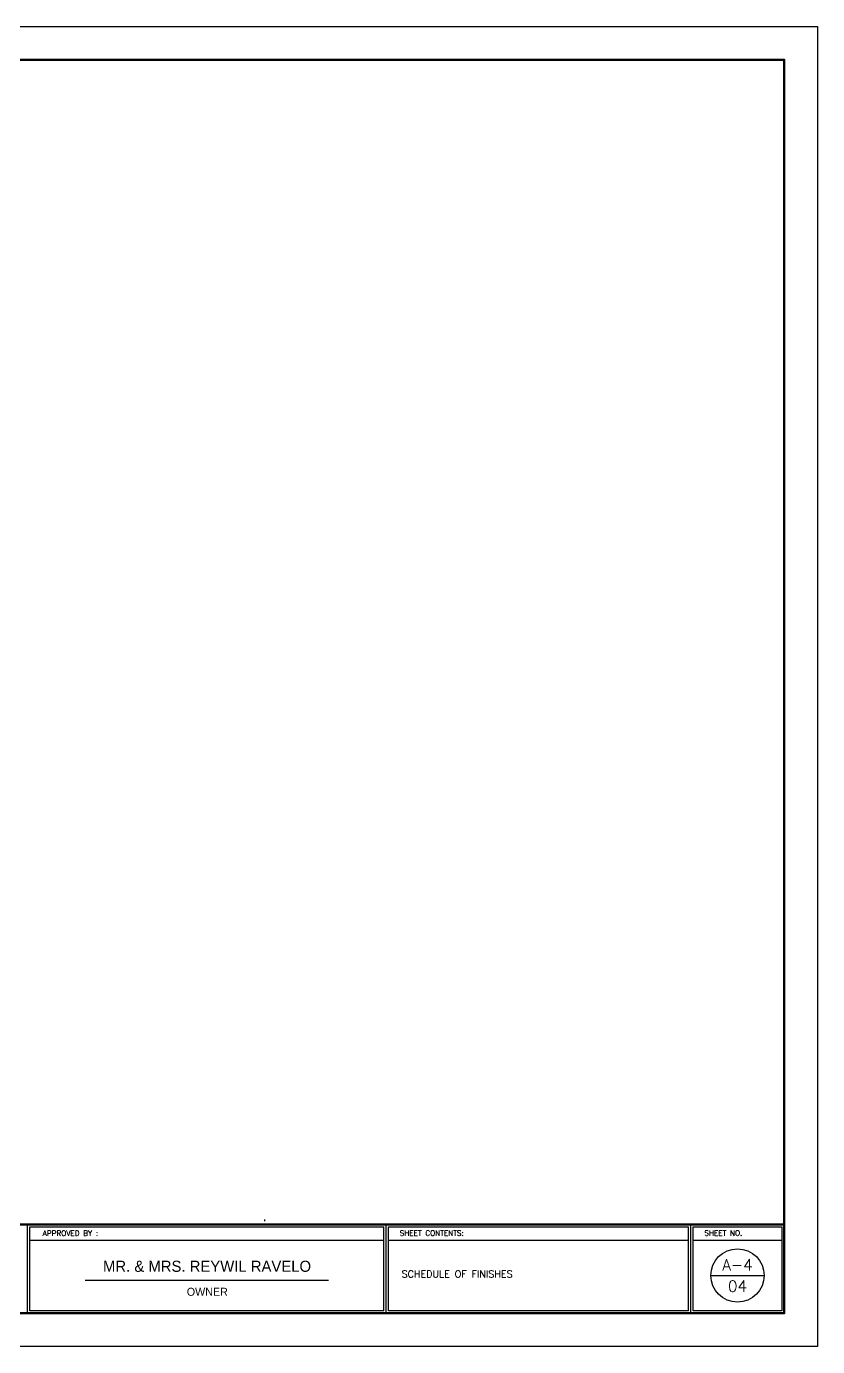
# Model space of a CAD drawing. Header units: millimetres. Extents: x 568137 to 731329, y -326076 to -191870.
# Drawn here: x 668478 to 686279, y -326076 to -296376 of the extents above; entities that cross this region are included whole.
import ezdxf
from ezdxf.enums import TextEntityAlignment as Align

# ---------------------------------------------------------------- set-up
doc = ezdxf.new("R2010")
doc.units = ezdxf.units.MM
doc.header["$LTSCALE"] = 300
doc.header["$MEASUREMENT"] = 0
doc.layers.get('DEFPOINTS').update_dxf_attribs({"color": 8})
for name, color, linetype, lineweight in [('BORDER', 5, 'Continuous', 50), ('TB-TXT', 4, 'Continuous', 35), ('TBLK', 7, 'Continuous', 40), ('TITLE', 3, 'Continuous', 30)]:
    doc.layers.add(name, color=color, linetype=linetype, lineweight=lineweight)
doc.layers.add('MOULD', color=44, linetype='Continuous')
doc.styles.add('AVA', font='')
doc.styles.add('JESS', font='SIMPLEX')
doc.styles.add('PSM', font='simplex')
doc.styles.get('AVA').set_extended_font_data('AvantGarde Bk BT')

msp = doc.modelspace()

# ---------------------------------------------------------------- linework, layer by layer
at = {"layer": 'BORDER'}
for p, q in [((685529.4, -323325.5), (645229.4, -323325.5)), ((685529.4, -323325.5), (685529.4, -325325.5)), ((685529.4, -325325.5), (645229.4, -325325.5))]:
    msp.add_line(p, q, dxfattribs=at)
msp.add_lwpolyline([(645229.4, -297125.5), (685529.4, -297125.5), (685529.4, -325325.5), (645229.4, -325325.5)], close=True, dxfattribs=at)
at = {"layer": 'DEFPOINTS'}
msp.add_lwpolyline([(644229.4, -296375.5), (686279.4, -296375.5), (686279.4, -326075.5), (644229.4, -326075.5)], close=True, dxfattribs=at)
at = {"layer": 'MOULD', "linetype": 'Continuous'}
msp.add_line((673832.7, -323217.1), (673832.7, -323252.7), dxfattribs=at)
at = {"layer": 'TITLE', "color": 4, "lineweight": -3}
for p, q in [((668504.6, -325325.5), (668504.6, -323325.5)), ((668557.1, -323378), (676517.2, -323378)), ((668557.1, -325273), (668557.1, -323378)), ((676517.2, -325273), (676517.2, -323378)), ((676569.7, -325325.5), (676569.7, -323325.5)), ((676622.2, -323378), (683371.9, -323378)), ((676622.2, -325273), (676622.2, -323378)), ((683371.9, -325273), (683371.9, -323378)), ((683424.4, -325325.5), (683424.4, -323325.5)), ((683476.9, -325273), (683476.9, -323378)), ((683476.9, -323378), (685477, -323378)), ((685477, -323378), (685477, -325273)), ((668557.1, -323678), (676517.2, -323678)), ((676622.2, -323678), (683371.9, -323678)), ((683476.9, -323678), (685477, -323678)), ((675277.5, -324590.6), (669796.8, -324590.6)), ((683876.9, -324475.5), (685076.9, -324475.5)), ((683876.9, -324475.5), (685076.9, -324475.5)), ((676517.2, -325273), (668557.1, -325273)), ((683371.9, -325273), (676622.2, -325273)), ((685477, -325273), (683476.9, -325273))]:
    msp.add_line(p, q, dxfattribs=at)
msp.add_circle((684476.9, -324475.5), 600, dxfattribs=at)

# ---------------------------------------------------------------- texts
at = {"layer": 'TB-TXT', "style": 'JESS'}
for s, p in [('APPROVED BY :', (668846.2, -323585.6)), ('SHEET CONTENTS:', (676877.6, -323581.7)), ('SHEET NO.', (683732.3, -323580.9))]:
    msp.add_text(s, height=120, dxfattribs=at).set_placement(p)
at = {"layer": 'TB-TXT', "color": 7, "style": 'PSM'}
msp.add_text('SCHEDULE OF FINISHES', height=157.48, dxfattribs=at).set_placement((676919.8, -324517.9))
at = {"layer": 'TBLK', "style": 'AVA'}
for s, height, p in [('MR. & MRS. REYWIL RAVELO', 250, (672542.4, -324393.5)), ('OWNER', 180, (672548.8, -324932.4))]:
    msp.add_text(s, height=height, dxfattribs=at).set_placement(p, align=Align.CENTER)
at = {"layer": 'TBLK', "style": 'PSM'}
for s, p in [('A-4', (684476.9, -324236.3)), ('04', (684476.9, -324714.8))]:
    msp.add_text(s, height=250, dxfattribs=at).set_placement(p, align=Align.MIDDLE)

doc.saveas('drawing.dxf')
